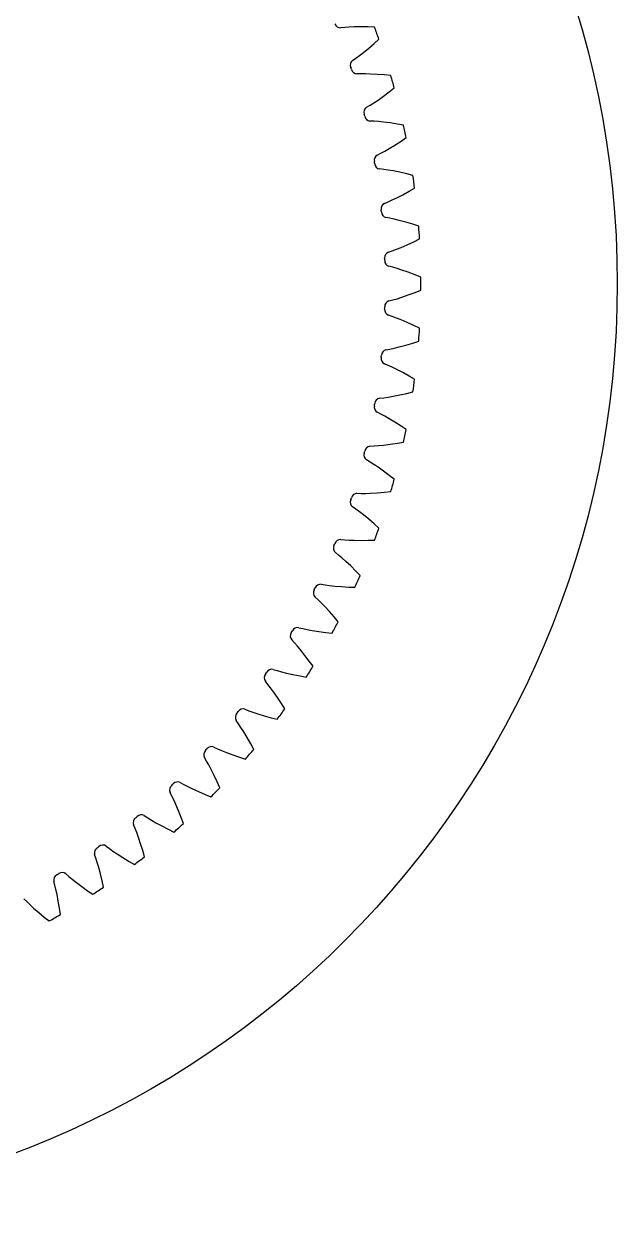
# Model space of a CAD drawing. Extents: x -49 to 4846, y -968 to 1090.
# Drawn here: x 189.1 to 301, y -133.9 to 90.1 of the extents above; entities that cross this region are included whole.
import ezdxf

# ---------------------------------------------------------------- set-up
doc = ezdxf.new("R2010")
doc.units = 0
doc.layers.get('0').update_dxf_attribs({"linetype": 'CONTINUOUS'})
doc.layers.add('OUTLINE', color=7, linetype='CONTINUOUS')

msp = doc.modelspace()

# ---------------------------------------------------------------- linework, layer by layer
at = {"color": 1}
for p, q in [((249.641604, 89.369415), (248.872636, 89.305044)), ((250.464544, 89.421407), (249.641604, 89.369415)), ((251.431107, 89.461675), (250.464544, 89.421407)), ((252.699903, 89.482813), (251.431107, 89.461675)), ((254.064388, 89.468111), (252.699903, 89.482813)), ((255.251559, 89.42574), (254.064388, 89.468111)), ((253.172402, 84.677519), (254.157914, 85.47687)), ((254.157914, 85.47687), (255.193745, 86.365227)), ((255.193745, 86.365227), (256.075936, 87.160784)), ((251.111811, 83.152946), (251.742255, 83.597921)), ((251.742255, 83.597921), (252.406085, 84.087069)), ((252.406084, 84.087069), (253.172402, 84.677519)), ((252.707765, 80.626389), (251.93618, 80.615816)), ((253.532328, 80.62085), (252.707765, 80.626389)), ((254.499345, 80.593596), (253.532327, 80.62085)), ((255.766524, 80.526175), (254.499345, 80.593596)), ((257.12666, 80.416327), (255.766524, 80.526175)), ((258.307984, 80.291247), (257.12666, 80.416327)), ((255.902672, 75.699627), (256.941544, 76.428285)), ((256.941544, 76.428285), (258.03682, 77.242222)), ((258.03682, 77.242222), (258.972357, 77.974302)), ((253.740752, 74.322507), (254.4007, 74.722421)), ((254.4007, 74.722421), (255.097034, 75.164071)), ((255.097034, 75.164071), (255.902672, 75.699627)), ((255.156574, 71.690777), (254.386131, 71.734053)), ((255.978742, 71.627732), (255.156574, 71.690777)), ((256.941503, 71.533089), (255.978742, 71.627732)), ((258.200892, 71.377439), (256.941503, 71.533089)), ((259.550052, 71.17298), (258.200892, 71.377439)), ((260.719773, 70.9658), (259.550052, 71.17298)), ((258.000025, 66.553151), (259.087195, 67.207565)), ((259.087195, 67.207565), (260.23658, 67.943117)), ((260.23658, 67.943117), (261.220906, 68.608155)), ((255.747308, 65.330193), (256.433545, 65.683098)), ((256.433545, 65.683098), (257.158991, 66.075098)), ((257.158991, 66.075098), (258.000025, 66.553151)), ((256.976101, 62.606111), (256.210554, 62.703025)), ((257.791869, 62.485869), (256.976101, 62.606111)), ((258.745682, 62.324297), (257.791868, 62.485869)), ((259.991146, 62.081175), (258.745682, 62.324297)), ((261.322757, 61.783102), (259.991146, 62.081175)), ((262.475177, 61.494831), (261.322757, 61.783102)), ((260.584414, 57.859634), (261.78231, 58.513217)), ((261.78231, 58.513217), (262.810628, 59.107972)), ((257.121704, 56.219814), (257.830887, 56.523989)), ((257.830887, 56.523989), (258.58191, 56.86443)), ((258.58191, 56.86443), (259.454243, 57.282651)), ((259.454243, 57.282651), (260.584414, 57.859634)), ((258.157482, 53.416652), (257.40056, 53.566731)), ((258.962875, 53.239797), (258.157482, 53.416652)), ((259.903094, 53.012084), (258.962874, 53.239797)), ((261.128565, 52.682675), (259.903094, 53.012084)), ((262.43614, 52.29244), (261.128565, 52.682675)), ((263.565643, 51.924482), (262.43614, 52.29244)), ((262.666477, 48.998463), (263.733778, 49.520037)), ((257.857245, 47.035754), (258.585919, 47.289718)), ((258.585919, 47.289718), (259.35886, 47.576941)), ((259.35886, 47.576941), (260.258242, 47.933293)), ((260.258242, 47.933293), (261.425908, 48.430033)), ((261.425908, 48.430033), (262.666477, 48.998463)), ((258.694961, 44.167168), (257.950352, 44.369682)), ((259.486055, 43.934562), (258.694961, 44.167168)), ((260.408099, 43.641818), (259.486055, 43.934562)), ((261.607607, 43.227727), (260.408099, 43.641818)), ((262.884775, 42.747231), (261.607607, 43.227727)), ((263.985859, 42.301379), (262.884775, 42.747231)), ((258.69496, 38.025273), (259.486055, 38.257879)), ((259.486055, 38.257879), (260.408103, 38.550624)), ((260.408103, 38.550624), (261.607576, 38.964703)), ((261.607576, 38.964703), (262.884775, 39.445211)), ((262.884775, 39.445211), (263.985859, 39.891063)), ((257.950346, 37.822757), (258.69496, 38.025273)), ((258.585919, 34.902723), (257.85725, 35.156685)), ((259.35886, 34.6155), (258.585919, 34.902723)), ((260.258238, 34.25915), (259.35886, 34.6155)), ((261.425938, 33.762395), (260.258238, 34.25915)), ((262.666477, 33.193978), (261.425938, 33.762395)), ((263.733778, 32.672404), (262.666477, 33.193978)), ((258.962875, 28.952644), (259.903098, 29.180358)), ((259.903098, 29.180358), (261.128534, 29.509757)), ((261.128534, 29.509757), (262.43614, 29.900001)), ((262.43614, 29.900001), (263.565643, 30.267959)), ((257.400555, 28.625709), (258.157482, 28.775789)), ((258.157482, 28.775789), (258.962875, 28.952644)), ((257.830888, 25.668452), (257.121709, 25.972624)), ((258.58191, 25.328011), (257.830888, 25.668452)), ((259.45424, 24.909792), (258.58191, 25.328011)), ((260.584443, 24.332792), (259.45424, 24.909792)), ((261.78231, 23.679224), (260.584443, 24.332792)), ((262.810628, 23.084469), (261.78231, 23.679224)), ((259.991115, 20.111259), (261.322757, 20.409339)), ((261.322757, 20.409339), (262.475177, 20.69761)), ((256.210548, 19.489415), (256.976101, 19.58633)), ((256.976101, 19.58633), (257.791869, 19.706572)), ((257.791869, 19.706572), (258.745686, 19.868145)), ((258.745686, 19.868145), (259.991115, 20.111259)), ((256.433546, 16.509343), (255.747313, 16.862245)), ((257.158991, 16.117343), (256.433546, 16.509343)), ((258.000022, 15.639292), (257.158991, 16.117343)), ((259.087222, 14.984859), (258.000022, 15.639292)), ((260.23658, 14.249324), (259.087222, 14.984859)), ((261.220906, 13.584286), (260.23658, 14.249324)), ((259.550052, 11.019461), (260.719773, 11.226642)), ((254.386125, 10.458388), (255.156573, 10.501664)), ((255.156573, 10.501664), (255.978742, 10.564709)), ((255.978742, 10.564709), (256.941507, 10.659352)), ((256.941507, 10.659352), (258.20086, 10.814998)), ((258.20086, 10.814998), (259.550052, 11.019461)), ((254.4007, 7.47002), (253.740756, 7.869931)), ((255.097034, 7.02837), (254.4007, 7.47002)), ((255.902668, 6.492816), (255.097033, 7.02837)), ((256.94157, 5.764137), (255.902668, 6.492816)), ((258.03682, 4.950219), (256.94157, 5.764137)), ((258.972357, 4.218139), (258.03682, 4.950219)), ((251.936174, 1.576625), (252.707764, 1.566052)), ((252.707764, 1.566052), (253.532328, 1.571591)), ((253.532327, 1.571591), (254.499349, 1.598846)), ((254.499349, 1.598846), (255.766492, 1.666264)), ((255.766492, 1.666264), (257.12666, 1.776114)), ((257.12666, 1.776114), (258.307984, 1.901194)), ((251.742255, -1.405481), (251.111815, -0.960508)), ((252.406085, -1.894628), (251.742255, -1.405481)), ((253.172399, -2.485076), (252.406084, -1.894628)), ((254.157939, -3.284449), (253.172399, -2.485076)), ((255.193745, -4.172786), (254.157939, -3.284449)), ((256.075936, -4.968343), (255.193745, -4.172786)), ((248.87263, -7.112603), (249.641603, -7.176974)), ((249.641603, -7.176974), (250.464544, -7.228966)), ((250.464544, -7.228966), (251.431111, -7.269234)), ((251.431111, -7.269234), (252.69987, -7.290372)), ((252.69987, -7.290372), (254.064388, -7.27567)), ((254.064388, -7.27567), (255.251559, -7.233299)), ((248.471163, -10.073917), (247.873298, -9.586051)), ((249.099254, -10.608179), (248.471163, -10.073917)), ((249.822513, -11.250644), (249.099253, -10.608179)), ((250.749892, -12.116818), (249.822513, -11.250644)), ((251.721207, -13.075245), (250.749892, -12.116818)), ((252.545754, -13.930402), (251.721207, -13.075245)), ((245.210419, -15.566962), (245.973028, -15.684817)), ((245.973028, -15.684817), (246.790338, -15.794088)), ((246.790338, -15.794088), (247.751742, -15.901682)), ((247.751742, -15.901682), (249.015936, -16.011272)), ((249.015936, -16.011272), (250.378155, -16.09179)), ((250.378155, -16.09179), (251.56539, -16.132336)), ((244.603359, -18.493057), (244.040982, -17.964675)), ((245.192651, -19.069832), (244.603359, -18.493057)), ((245.869333, -19.761183), (245.192651, -19.069831)), ((246.734031, -20.689938), (245.869333, -19.761183)), ((247.636124, -21.713786), (246.734031, -20.689938)), ((248.39901, -22.624378), (247.636124, -21.713786)), ((240.967383, -23.745264), (241.719913, -23.916028)), ((241.719913, -23.916028), (242.52761, -24.082046)), ((242.52761, -24.082046), (243.479166, -24.256442)), ((243.479166, -24.256442), (244.732636, -24.453951)), ((244.732636, -24.453951), (246.08592, -24.629296)), ((246.08592, -24.629296), (247.267435, -24.75256)), ((240.157687, -26.621885), (239.633538, -26.05556)), ((240.70531, -27.238361), (240.157687, -26.621885)), ((241.332118, -27.975232), (240.70531, -27.238361)), ((242.129923, -28.962043), (241.332118, -27.975232)), ((242.958398, -30.046323), (242.129923, -28.962043)), ((243.655905, -31.007913), (242.958398, -30.046323)), ((236.164192, -31.607664), (236.902978, -31.830507)), ((236.902978, -31.830507), (237.697126, -32.052462)), ((237.697126, -32.052462), (238.634199, -32.292811)), ((238.634199, -32.292811), (239.870838, -32.577276)), ((239.870838, -32.577276), (241.208594, -32.846595)), ((241.208594, -32.846595), (242.378632, -33.051977)), ((235.155806, -34.420796), (234.672439, -33.819289)), ((235.659092, -35.073971), (235.155806, -34.420796)), ((236.232971, -35.852771), (235.659092, -35.073971)), ((236.959997, -36.89283), (236.232971, -35.852771)), ((237.710818, -38.03226), (236.959997, -36.89283)), ((238.339549, -39.040164), (237.710818, -38.03226)), ((230.824249, -39.115859), (231.54569, -39.389693)), ((231.54569, -39.389693), (232.322421, -39.666505)), ((232.322421, -39.666505), (233.240446, -39.971635)), ((233.240446, -39.971635), (234.454229, -40.341671)), ((229.622085, -41.851797), (229.181855, -41.218036)), ((230.078582, -42.538488), (229.622085, -41.851797)), ((230.596737, -43.355422), (230.078582, -42.538488)), ((234.454229, -40.341671), (235.76994, -40.703651)), ((235.76994, -40.703651), (236.922801, -40.99015)), ((231.24944, -44.443662), (230.596737, -43.355422)), ((231.918951, -45.632692), (231.24944, -44.443662)), ((224.973569, -46.233268), (225.674151, -46.556761)), ((225.674151, -46.556761), (226.42968, -46.88708)), ((226.42968, -46.88708), (227.324184, -47.255505)), ((232.475842, -46.681998), (231.918951, -45.632692)), ((223.583484, -48.878683), (223.188534, -48.215757)), ((223.990968, -49.595545), (223.583484, -48.878683)), ((227.324184, -47.255505), (228.509198, -47.709309)), ((228.509198, -47.709309), (229.796453, -48.162186)), ((229.796453, -48.162186), (230.926521, -48.528407)), ((224.450874, -50.446634), (223.990968, -49.595545)), ((225.026075, -51.577753), (224.450874, -50.446634)), ((218.640655, -52.925217), (219.316965, -53.296792)), ((219.316965, -53.296792), (220.047612, -53.679009)), ((220.047612, -53.679009), (220.914236, -54.108934)), ((225.611012, -52.810589), (225.026075, -51.577753)), ((226.093351, -53.896186), (225.611012, -52.810589)), ((217.069421, -55.46722), (216.721677, -54.778359)), ((217.425907, -56.210761), (217.069421, -55.46722)), ((220.914236, -54.108934), (222.064708, -54.644295)), ((222.064708, -54.644295), (223.317236, -55.185864)), ((223.317236, -55.185864), (224.419005, -55.630022)), ((217.825324, -57.091857), (217.425907, -56.21076)), ((218.320221, -58.260346), (217.825324, -57.091857)), ((211.856361, -59.159102), (212.505104, -59.576949)), ((212.505104, -59.576949), (213.207309, -60.009203)), ((213.207309, -60.009203), (214.041832, -60.498534)), ((218.817735, -59.530982), (218.320221, -58.260346)), ((219.223172, -60.64758), (218.817735, -59.530982)), ((210.111634, -61.58531), (209.812789, -60.873869)), ((210.415384, -62.351906), (210.111634, -61.58531)), ((210.752366, -63.258719), (210.415384, -62.351906)), ((214.041832, -60.498534), (215.152156, -61.112843)), ((215.152156, -61.112843), (216.363856, -61.740464)), ((216.363856, -61.740464), (217.431958, -62.260396)), ((204.653739, -64.904554), (205.271754, -65.366637)), ((211.164548, -64.458883), (210.752366, -63.258719)), ((211.572215, -65.761129), (211.164548, -64.458883)), ((202.744018, -67.203146), (202.49553, -66.472592)), ((205.271754, -65.366637), (205.942096, -65.846822)), ((205.942096, -65.846822), (206.740453, -66.393174)), ((206.740453, -66.393174), (207.80522, -67.083439)), ((207.80522, -67.083439), (208.970187, -67.794055)), ((211.898774, -66.903289), (211.572215, -65.761129)), ((202.993554, -67.989063), (202.744018, -67.203146)), ((203.266458, -68.917173), (202.993554, -67.989063)), ((203.593917, -70.143167), (203.266458, -68.917173)), ((208.970187, -67.794055), (209.999419, -68.387228)), ((195.00247, -72.293358), (194.805547, -71.54725)), ((197.06788, -70.133581), (197.652156, -70.637649)), ((197.652156, -70.637649), (198.28737, -71.163424)), ((198.28737, -71.163424), (199.04567, -71.764136)), ((203.909751, -71.470677), (203.593917, -70.143167)), ((204.155842, -72.632835), (203.909751, -71.470677)), ((195.196574, -73.094768), (195.00247, -72.293358)), ((195.404073, -74.039654), (195.196574, -73.094767)), ((199.04567, -71.764136), (200.059693, -72.526994)), ((200.059693, -72.526994), (201.172252, -73.317143)), ((201.172252, -73.317143), (202.157599, -73.980667)), ((189.135742, -74.820708), (189.683433, -75.364304)), ((189.683433, -75.364304), (190.280422, -75.933109)), ((190.280422, -75.933109), (190.994972, -76.585254)), ((195.645213, -75.285503), (195.404073, -74.039654)), ((195.867675, -76.631811), (195.645213, -75.285503)), ((190.994972, -76.585254), (191.953311, -77.416989)), ((191.953311, -77.416989), (193.008042, -78.282821)), ((193.008042, -78.282821), (193.944703, -79.013463)), ((196.032098, -77.808305), (195.867675, -76.631811))]:
    msp.add_line(p, q, dxfattribs=at)
for centre, radius, start, end in [((248.82803, 90.429159), 1.125, 198.738787, 272.272366), ((125.991111, 41.096282), 138, 19.499628, 20.500372), ((251.800212, 82.263155), 1.125, 127.727913, 201.2612), ((125.990942, 41.096221), 131.25, 17.907943, 18.092057), ((251.970097, 81.740305), 1.125, 194.738787, 268.272366), ((125.991115, 41.09627), 138, 15.499628, 16.500372), ((254.365407, 73.386863), 1.125, 123.727913, 197.2612), ((125.990942, 41.096221), 131.25, 13.907943, 14.092057), ((254.498406, 72.853436), 1.125, 190.738787, 264.272366), ((125.991118, 41.096258), 138, 11.499628, 12.500372), ((256.305175, 64.353255), 1.125, 119.727913, 193.2612), ((125.990942, 41.096221), 131.25, 9.907943, 10.092057), ((256.400639, 63.81185), 1.125, 186.738787, 260.272366), ((125.99112, 41.096246), 138, 7.499628, 8.500372), ((257.610065, 55.20634), 1.125, 115.727913, 189.2612), ((125.990942, 41.096221), 131.25, 5.907943, 6.092057), ((257.66753, 54.659595), 1.125, 182.738787, 256.272366), ((125.991121, 41.096233), 138, 3.499628, 4.500372), ((258.273719, 45.990683), 1.125, 111.727913, 185.2612), ((125.990942, 41.096221), 131.25, 1.907943, 2.092057), ((258.292906, 45.441261), 1.125, 178.738787, 252.272366), ((125.991122, 41.096221), 138, 359.499628, 0.500372), ((258.273719, 36.201758), 1.125, 174.738787, 248.272366), ((125.990942, 41.096221), 131.25, 357.907943, 358.092057), ((258.292906, 36.75118), 1.125, 107.727913, 181.2612), ((125.991121, 41.096208), 138, 355.499628, 356.500372), ((257.610065, 26.986101), 1.125, 170.738787, 244.272366), ((125.990942, 41.096221), 131.25, 353.907943, 354.092057), ((257.66753, 27.532846), 1.125, 103.727913, 177.2612), ((125.99112, 41.096196), 138, 351.499628, 352.500372), ((256.305175, 17.839186), 1.125, 166.738787, 240.272366), ((125.990942, 41.096221), 131.25, 349.907943, 350.092057), ((256.400639, 18.380591), 1.125, 99.727913, 173.2612), ((125.991118, 41.096183), 138, 347.499628, 348.500372), ((254.365407, 8.805578), 1.125, 162.738787, 236.272366), ((125.990942, 41.096221), 131.25, 345.907943, 346.092057), ((254.498406, 9.339005), 1.125, 95.727913, 169.2612), ((125.991115, 41.096171), 138, 343.499628, 344.500372), ((251.800212, -0.070714), 1.125, 158.738787, 232.272366), ((125.990942, 41.096221), 131.25, 341.907943, 342.092057), ((251.970096, 0.452136), 1.125, 91.727913, 165.2612), ((125.991111, 41.096159), 138, 339.499628, 340.500372), ((248.622087, -8.746444), 1.125, 154.738787, 228.272366), ((125.990942, 41.096221), 131.25, 337.907943, 338.092057), ((248.82803, -8.236719), 1.125, 87.727913, 161.2612), ((245.087513, -16.685228), 1.125, 83.727913, 157.2612), ((125.991106, 41.096147), 138, 335.499628, 336.500372), ((244.846515, -17.179346), 1.125, 150.738787, 224.272366), ((125.990942, 41.096221), 131.25, 333.907943, 334.092057), ((125.990942, 41.096221), 131.25, 329.907943, 330.092057), ((240.766769, -24.852232), 1.125, 79.727913, 153.2612), ((125.991101, 41.096136), 138, 331.499628, 332.500372), ((240.491891, -25.328336), 1.125, 146.738787, 220.272366), ((125.991094, 41.096125), 138, 327.499628, 328.500372), ((235.57943, -33.153711), 1.125, 142.738787, 216.272366), ((125.990942, 41.096221), 131.25, 325.907943, 326.092057), ((235.88685, -32.697942), 1.125, 75.727913, 149.2612), ((230.133064, -40.617349), 1.125, 138.738787, 212.272366), ((125.990942, 41.096221), 131.25, 321.907943, 322.092057), ((230.471528, -40.184134), 1.125, 71.727913, 145.2612), ((125.991087, 41.096115), 138, 323.499628, 324.500372), ((224.179329, -47.682886), 1.125, 134.738787, 208.272366), ((125.990942, 41.096221), 131.25, 317.907943, 318.092057), ((224.547188, -47.274337), 1.125, 67.727913, 141.2612), ((125.99108, 41.096105), 138, 319.499628, 320.500372), ((217.747229, -54.3159), 1.125, 130.738787, 204.272366), ((125.990942, 41.096221), 131.25, 313.907943, 314.092057), ((218.142691, -53.934007), 1.125, 63.727913, 137.2612), ((125.991071, 41.096096), 138, 315.499628, 316.500372), ((210.868102, -60.484076), 1.125, 126.738787, 200.272366), ((125.990942, 41.096221), 131.25, 309.907943, 310.092057), ((211.289241, -60.130699), 1.125, 59.727913, 133.2612), ((125.991062, 41.096087), 138, 311.499628, 312.500372), ((204.020225, -65.834224), 1.125, 55.727913, 129.2612), ((203.575463, -66.157363), 1.125, 122.738787, 196.272366), ((125.990942, 41.096221), 131.25, 305.907943, 306.092057), ((125.991053, 41.096079), 138, 307.499628, 308.500372), ((195.904839, -71.308121), 1.125, 118.738787, 192.272366), ((125.990942, 41.096221), 131.25, 301.907943, 302.092057), ((196.371059, -71.016794), 1.125, 51.727913, 125.2612), ((125.991042, 41.096071), 138, 303.499628, 304.500372), ((125.991032, 41.096065), 138, 299.499628, 300.500372)]:
    msp.add_arc(centre, radius, start, end, dxfattribs=at)
at = {"layer": 'OUTLINE'}
msp.add_circle((125.990942, 41.096221), 175, dxfattribs=at)

doc.saveas('drawing.dxf')
